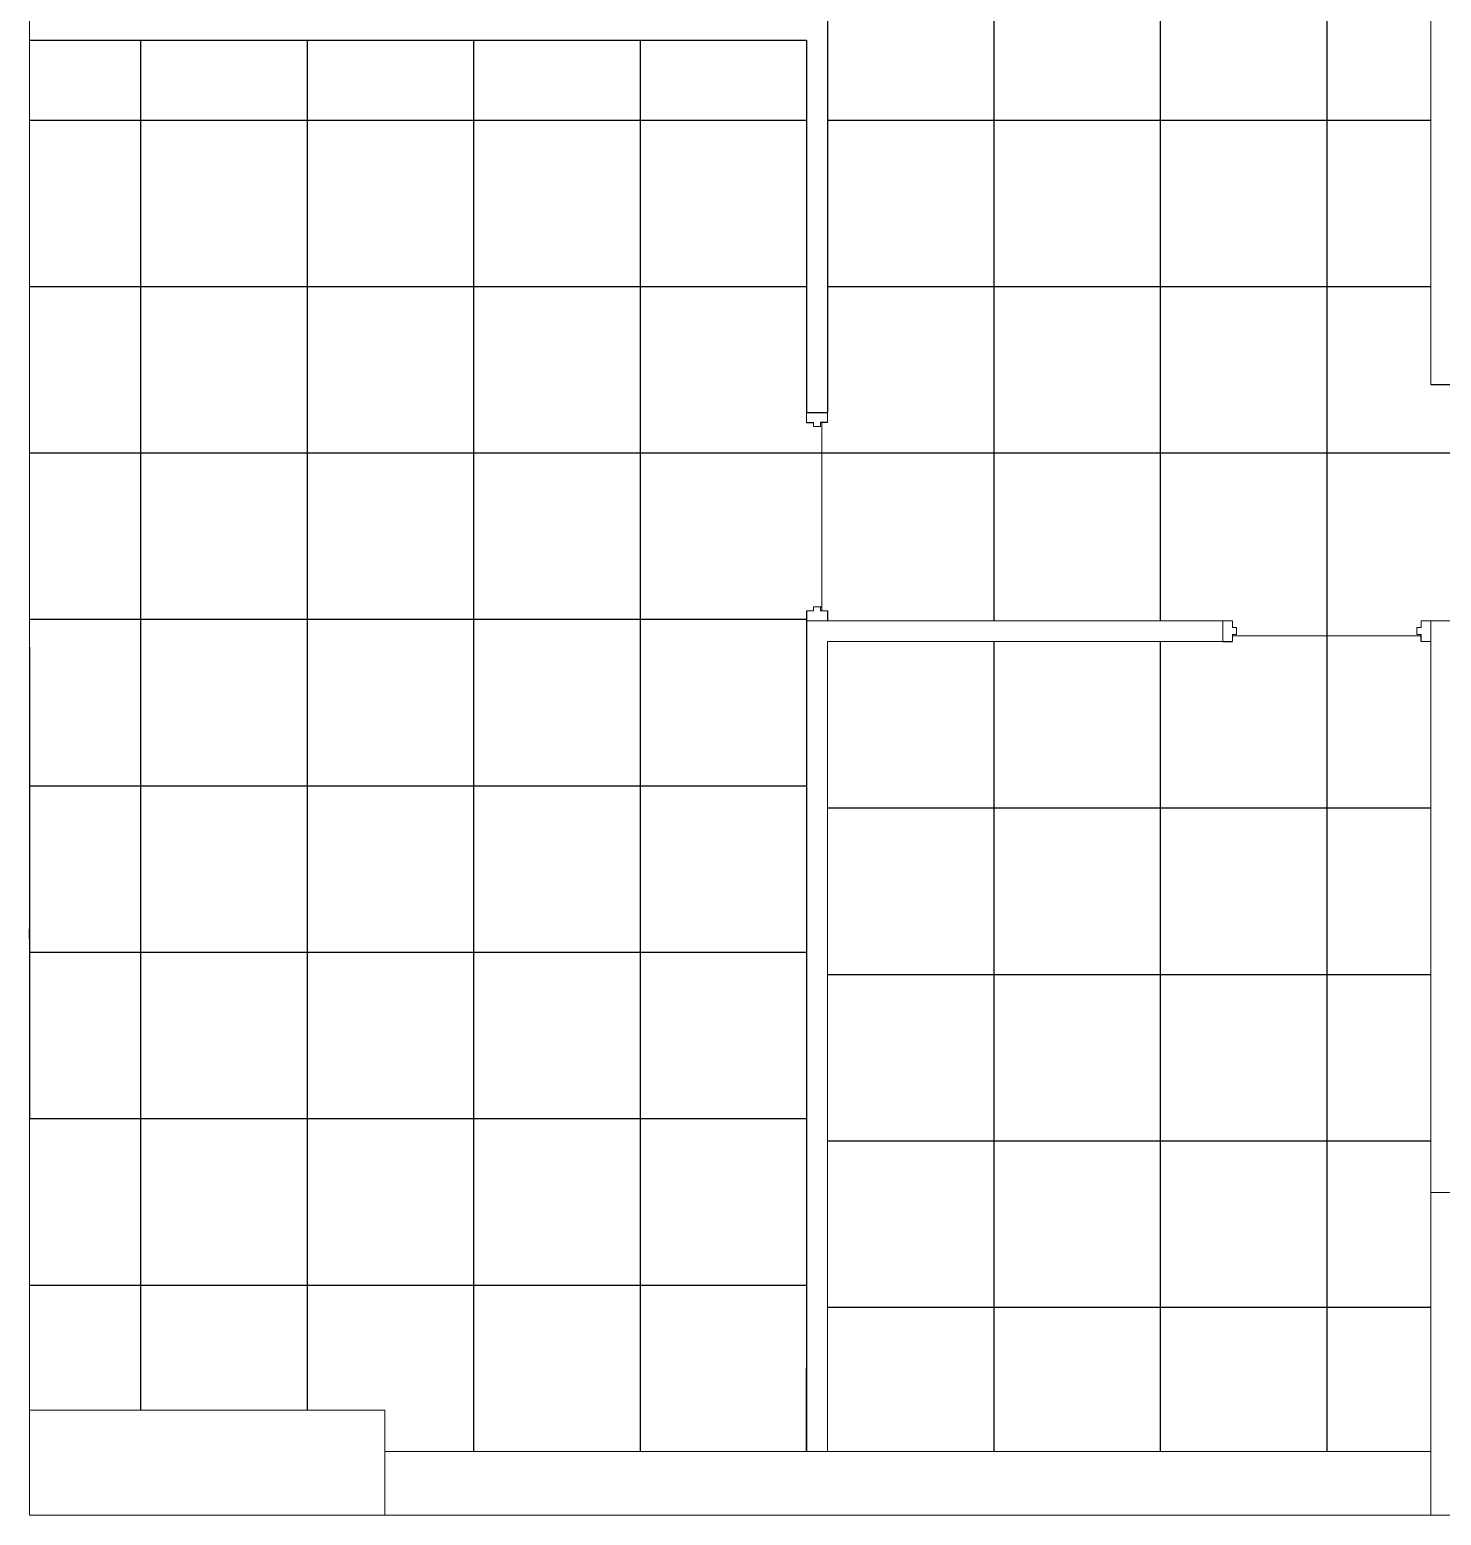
# Model space of a CAD drawing. Header units: millimetres. Extents: x 86441 to 190201, y 16532 to 98188.
# Drawn here: x 89162.2 to 89263.9, y 61002.8 to 61109.9 of the extents above; entities that cross this region are included whole.
import ezdxf

# ---------------------------------------------------------------- set-up
doc = ezdxf.new("R2010")
doc.units = ezdxf.units.MM
doc.header["$LTSCALE"] = 0.1
doc.layers.add('COLUMN', color=1, linetype='Continuous', lineweight=0)

msp = doc.modelspace()

# ---------------------------------------------------------------- linework, layer by layer
at = {"color": 4, "lineweight": 18, "transparency": 33554687}
for p, q in [((89162.16, 61209.38), (89162.16, 61064.7)), ((89219.66, 61082.32), (89219.66, 61110.68)), ((89162.16, 61109.18), (89218.16, 61109.18)), ((89162.16, 61109.18), (89162.16, 61055.42)), ((89218.16, 61109.18), (89218.16, 61082.32)), ((89218.16, 61067.32), (89248.16, 61067.32)), ((89218.16, 61067.32), (89218.16, 61007.42)), ((89263.16, 61067.32), (89264.66, 61067.32)), ((89219.66, 61065.82), (89219.66, 61007.42)), ((89219.66, 61065.82), (89248.16, 61065.82)), ((89263.16, 61065.82), (89263.16, 61026.1)), ((89162.16, 61044.4), (89162.16, 61010.4)), ((89162.16, 61010.4), (89162.16, 61016.4))]:
    msp.add_line(p, q, dxfattribs=at)
at = {"color": 25, "lineweight": 9, "transparency": 33554687}
msp.add_line((89263.16, 61193.68), (89263.16, 61084.36), dxfattribs=at)
at = {"transparency": 33554687}
for p, q in [((89219.66, 61110.68), (89219.66, 61082.32)), ((89231.66, 61110.68), (89231.66, 61067.32)), ((89243.66, 61110.68), (89243.66, 61067.32)), ((89255.66, 61110.68), (89255.66, 61066.22)), ((89162.16, 61109.18), (89218.16, 61109.18)), ((89170.16, 61109.18), (89170.16, 61010.4)), ((89182.16, 61109.18), (89182.16, 61010.4)), ((89194.16, 61109.18), (89194.16, 61007.42)), ((89206.16, 61109.18), (89206.16, 61007.42)), ((89218.16, 61109.18), (89218.16, 61082.32)), ((89263.16, 61084.36), (89324.66, 61084.36)), ((89218.16, 61082.32), (89219.66, 61082.32)), ((89218.16, 61068.02), (89218.16, 61007.42)), ((89219.66, 61068.02), (89219.66, 61067.32)), ((89162.16, 61044.4), (89162.16, 61031.42))]:
    msp.add_line(p, q, dxfattribs=at)
at = {"color": 9, "true_color": 0xc7c8ca, "transparency": 33554687}
for p, q in [((89162.16, 61103.42), (89218.16, 61103.42)), ((89219.66, 61103.42), (89263.16, 61103.42)), ((89162.16, 61091.42), (89218.16, 61091.42)), ((89219.66, 61091.42), (89263.16, 61091.42)), ((89162.16, 61079.42), (89219.26, 61079.42)), ((89219.26, 61079.42), (89363.7, 61079.42)), ((89162.16, 61067.42), (89218.16, 61067.42)), ((89162.16, 61055.42), (89218.16, 61055.42)), ((89162.16, 61043.42), (89218.16, 61043.42)), ((89162.16, 61031.42), (89218.16, 61031.42)), ((89162.16, 61019.42), (89218.16, 61019.42))]:
    msp.add_line(p, q, dxfattribs=at)
at = {"color": 7, "true_color": 0xffffff, "transparency": 33554687}
for p, q in [((89219.66, 61103.42), (89263.16, 61103.42)), ((89218.16, 61081.62), (89218.66, 61081.62)), ((89219.66, 61081.62), (89219.16, 61081.62)), ((89219.66, 61081.62), (89219.66, 61081.62)), ((89219.66, 61068.02), (89219.66, 61068.02)), ((89248.86, 61067.32), (89248.86, 61067.32)), ((89262.46, 61067.32), (89262.46, 61067.32)), ((89248.16, 61065.82), (89248.86, 61065.82)), ((89262.46, 61065.82), (89262.46, 61066.32)), ((89162.16, 61065.4), (89162.16, 61044.4)), ((89162.16, 61044.4), (89162.16, 61045.1))]:
    msp.add_line(p, q, dxfattribs=at)
at = {"color": 17, "lineweight": 5, "true_color": 0x76432c, "transparency": 33554687}
msp.add_line((89324.66, 61084.36), (89263.16, 61084.36), dxfattribs=at)
at = {"color": 4, "lineweight": 5, "transparency": 33554687}
for p, q in [((89219.66, 61082.32), (89218.16, 61082.32)), ((89218.16, 61082.32), (89218.16, 61081.62)), ((89218.66, 61081.62), (89218.66, 61081.32)), ((89219.16, 61081.32), (89219.16, 61081.62)), ((89219.16, 61081.62), (89219.66, 61081.62)), ((89219.26, 61081.62), (89219.26, 61068.02)), ((89219.66, 61082.32), (89219.66, 61081.62)), ((89219.16, 61081.32), (89218.66, 61081.32)), ((89218.16, 61068.02), (89218.66, 61068.02)), ((89218.16, 61067.32), (89218.16, 61068.02)), ((89218.66, 61068.02), (89218.66, 61068.32)), ((89219.16, 61068.32), (89218.66, 61068.32)), ((89219.16, 61068.02), (89219.16, 61068.32)), ((89219.66, 61068.02), (89219.16, 61068.02)), ((89219.66, 61067.32), (89219.66, 61068.02)), ((89219.66, 61067.32), (89218.16, 61067.32)), ((89248.16, 61067.32), (89248.16, 61065.82)), ((89248.16, 61067.32), (89248.86, 61067.32)), ((89248.86, 61067.32), (89248.86, 61066.82)), ((89248.86, 61066.82), (89249.16, 61066.82)), ((89249.16, 61066.82), (89249.16, 61066.32)), ((89262.46, 61066.82), (89262.16, 61066.82)), ((89262.16, 61066.82), (89262.16, 61066.32)), ((89262.46, 61067.32), (89262.46, 61066.82)), ((89263.16, 61067.32), (89262.46, 61067.32)), ((89263.16, 61067.32), (89263.16, 61065.82)), ((89248.86, 61065.82), (89248.86, 61066.32)), ((89248.86, 61066.32), (89249.16, 61066.32)), ((89248.86, 61066.22), (89262.36, 61066.22)), ((89262.46, 61066.32), (89262.16, 61066.32)), ((89262.46, 61066.22), (89262.16, 61066.22)), ((89263.16, 61065.82), (89262.46, 61065.82))]:
    msp.add_line(p, q, dxfattribs=at)
at = {"color": 77, "true_color": 0x66682c, "transparency": 33554687}
for p, q in [((89231.66, 61065.82), (89231.66, 61007.42)), ((89243.66, 61065.82), (89243.66, 61007.42)), ((89255.66, 61066.22), (89255.66, 61007.42)), ((89219.66, 61053.82), (89263.16, 61053.82)), ((89219.66, 61041.82), (89263.16, 61041.82)), ((89219.66, 61029.82), (89263.16, 61029.82)), ((89219.66, 61017.82), (89263.16, 61017.82))]:
    msp.add_line(p, q, dxfattribs=at)
at = {"color": 251, "true_color": 0x524d49, "transparency": 33554687}
for p in [(89218.16, 61019.42), (89218.16, 61007.42)]:
    msp.add_line(p, (89218.16, 61013.42), dxfattribs=at)
at = {"color": 18, "lineweight": 5, "true_color": 0x000000, "transparency": 33554687}
for p, q in [((89187.76, 61007.42), (89263.16, 61007.42)), ((89187.76, 61002.82), (89263.16, 61002.82))]:
    msp.add_line(p, q, dxfattribs=at)
at = {"transparency": 33554687}
for points in [[(89219.16, 61081.62), (89219.26, 61081.62)], [(89219.16, 61068.32), (89219.26, 61068.32)]]:
    msp.add_lwpolyline(points, dxfattribs=at)
at = {"layer": 'COLUMN', "transparency": 33554687}
for p, q in [((89263.16, 61026.1), (89269.2, 61026.1)), ((89263.16, 61002.82), (89263.16, 61026.1)), ((89162.16, 61010.4), (89187.76, 61010.4)), ((89162.16, 61010.4), (89162.16, 61002.82)), ((89187.76, 61010.4), (89187.76, 61002.82)), ((89162.16, 61002.82), (89187.76, 61002.82)), ((89263.16, 61002.82), (89269.2, 61002.82))]:
    msp.add_line(p, q, dxfattribs=at)

doc.saveas('drawing.dxf')
